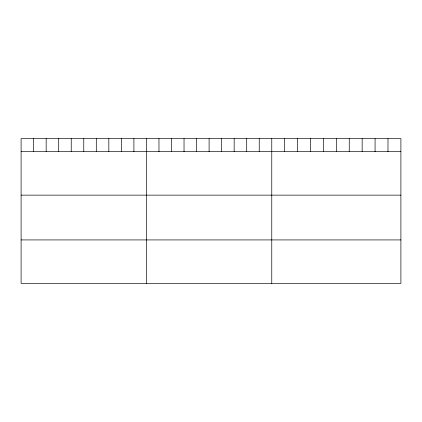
<?xml version="1.0" encoding="UTF-8"?>
<svg xmlns="http://www.w3.org/2000/svg" width="422" height="422" viewBox="0 0 422 422"><rect width="100%" height="100%" fill="white"/><g stroke="black" fill="none" stroke-linecap="round" stroke-linejoin="round"><path stroke-width="0.63" d="M400.9 151.672L400.9 283.389L21.1 283.389L21.1 138.611L400.9 138.611L400.9 151.672L21.1 151.672M21.1 195.138L400.9 195.138M21.1 239.923L400.9 239.923M387.987 138.611L387.987 151.672M375.074 138.611L375.074 151.672M362.16 138.611L362.16 151.672M349.247 138.611L349.247 151.672M336.334 138.611L336.334 151.672M323.421 138.611L323.421 151.672M310.508 138.611L310.508 151.672M297.594 138.611L297.594 151.672M284.681 138.611L284.681 151.672M271.768 138.611L271.768 283.389M259.235 138.611L259.235 151.672M246.701 138.611L246.701 151.672M234.168 138.611L234.168 151.672M221.634 138.611L221.634 151.672M209.101 138.611L209.101 151.672M196.568 138.611L196.568 151.672M184.034 138.611L184.034 151.672M171.501 138.611L171.501 151.672M158.967 138.611L158.967 151.672M146.434 138.611L146.434 283.389M133.901 138.611L133.901 151.672M121.367 138.611L121.367 151.672M108.834 138.611L108.834 151.672M96.3 138.611L96.3 151.672M83.767 138.611L83.767 151.672M71.234 138.611L71.234 151.672M58.7 138.611L58.7 151.672M46.167 138.611L46.167 151.672M33.633 138.611L33.633 151.672"/></g></svg>
